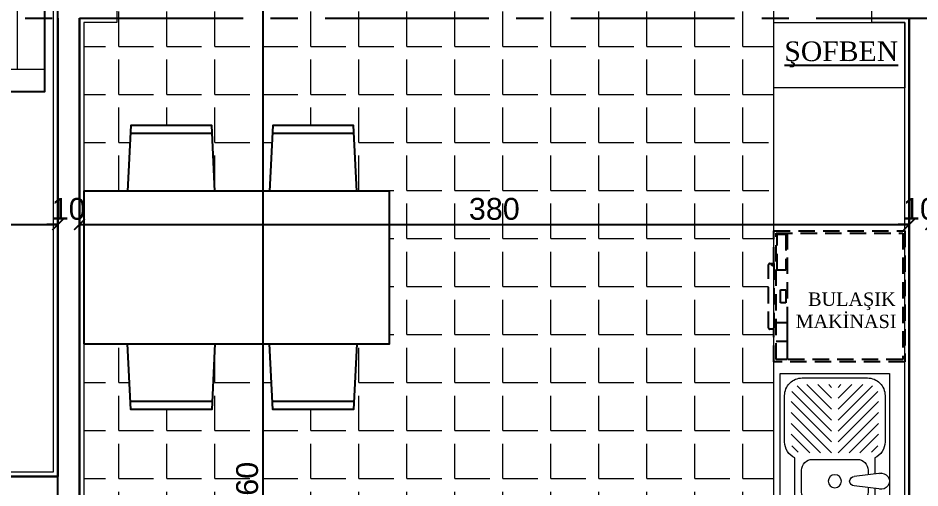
# Model space of a CAD drawing. Header units: millimetres. Extents: x 2778 to 13672, y 1832 to 5175.
# Drawn here: x 5573.4 to 5986.6, y 4194.9 to 4410.2 of the extents above; entities that cross this region are included whole.
import ezdxf

# ---------------------------------------------------------------- set-up
doc = ezdxf.new("R2010")
doc.units = ezdxf.units.MM
for name, pattern in [('CENTER2', [112.5, 75, -12.5, 12.5, -12.5]), ('DASHDOT2', [12.7, 6.35, -3.175, 0, -3.175]), ('HIDDENX2', [0.75, 0.5, -0.25])]:
    doc.linetypes.add(name, pattern=pattern)
for name, color, linetype in [('697D_L00F00_21.65 KOTU_1+1 B$0$4+1$0$7-DCR-FRN', 8, 'Continuous'), ('7-DCR-FRN', 8, 'Continuous'), ('Yazi', 7, 'Continuous')]:
    doc.layers.add(name, color=color, linetype=linetype)
for name, color, linetype, lineweight in [('aks', 251, 'DASHDOT2', 35), ('duvar', 232, 'Continuous', 30), ('sıva iç', 21, 'Continuous', 0), ('z - tarama', 251, 'Continuous', 18), ('ÖLÇÜ İÇ', 7, 'Continuous', 9)]:
    doc.layers.add(name, color=color, linetype=linetype, lineweight=lineweight)
doc.styles.get("Standard").update_dxf_attribs({"font": 'arial.ttf'})
doc.styles.add('Times roman', font='times.ttf')
doc.dimstyles.new('zulay iç ölçü', dxfattribs={"dimtxt": 10, "dimasz": 5, "dimexe": 0.18, "dimexo": 0, "dimgap": 2, "dimtad": 3, "dimdec": 0, "dimzin": 0, "dimdsep": 46, "dimtxsty": 'Standard', "dimblk": 'ARCHTICK', "dimcen": 0.09, "dimse1": 1, "dimse2": 1, "dimadec": 0, "dimazin": 0, "dimtfac": 1, "dimtdec": 0, "dimtix": 1, "dimtofl": 0, "dimtmove": 0, "dimatfit": 3, "dimldrblk": 'ARCHTICK', "dimfxl": 1, "dimtolj": 1, "dimtzin": 0, "dimarcsym": 0})

# ---------------------------------------------------------------- blocks, each defined once
blk = doc.blocks.new('*U38')
at = {"layer": '7-DCR-FRN', "linetype": 'HIDDENX2', "ltscale": 15}
for points in [[(15.5, 0, -0.414214), (15, 0.5), (15, 2, -0.414214), (15.5, 2.5), (44.5, 2.5, -0.414214), (45, 2), (45, 0), (60, 0), (60, -60), (0, -60), (0, 0)], [(45, 0), (15.5, 0, -0.414214), (15, 0.5), (15, 2, -0.414214), (15.5, 2.5), (44.5, 2.5, -0.414214), (45, 2)]]:
    blk.add_lwpolyline(points, format="xyb", close=True, dxfattribs=at)
for points in [[(1, -1), (59, -1), (59, -59), (1, -59)], [(1, -1), (59, -1), (59, -6), (1, -6)], [(1, -1), (18, -1), (18, -6), (1, -6)], [(27, -3), (33, -3), (33, -5.5), (27, -5.5)], [(42, -1.5), (58.5, -1.5), (58.5, -5.5), (42, -5.5)]]:
    blk.add_lwpolyline(points, close=True, dxfattribs=at)
blk.add_lwpolyline([(9.5, -1), (9.5, -6)], dxfattribs=at)
for radius in [0.5, 0.25]:
    blk.add_circle((44.5, 0.5), radius, dxfattribs=at)
blk = doc.blocks.new('*U36')
at = {"layer": '7-DCR-FRN', "linetype": 'Continuous', "lineweight": 5}
for p, q in [((47.01, 46.31), (48.55, 33.93)), ((54.39, 46.31), (52.85, 33.93))]:
    blk.add_line(p, q, dxfattribs=at)
at = {"layer": '7-DCR-FRN', "linetype": 'Continuous', "lineweight": 18}
for p, q in [((63.7, 26.5), (82.2, 45)), ((63.7, 36.5), (72.2, 45)), ((63.7, 31.5), (77.2, 45)), ((64.06, 41.86), (66.84, 44.64)), ((68.7, 26.5), (87.2, 45)), ((73.7, 26.5), (91.85, 44.65)), ((78.7, 26.5), (94.46, 42.26)), ((83.7, 26.5), (95, 37.8)), ((88.7, 26.5), (95, 32.8)), ((93.7, 26.5), (95, 27.8)), ((63.7, 23.5), (82.2, 5)), ((68.7, 23.5), (87.2, 5)), ((73.7, 23.5), (91.85, 5.35)), ((78.7, 23.5), (94.46, 7.74)), ((83.7, 23.5), (95, 12.2)), ((88.7, 23.5), (95, 17.2)), ((93.7, 23.5), (95, 22.2)), ((63.7, 18.5), (77.2, 5)), ((63.7, 13.5), (72.2, 5)), ((64.06, 8.14), (66.84, 5.36))]:
    blk.add_line(p, q, dxfattribs=at)
at = {"layer": '7-DCR-FRN', "linetype": 'Continuous', "lineweight": 18, "flags": 128}
blk.add_lwpolyline([(100, 50), (0, 50), (0, 0), (100, 0)], close=True, dxfattribs=at)
blk.add_lwpolyline([(100, 50), (0, 50), (0, 0), (100, 0)], close=True, dxfattribs=at)
for points in [[(47.39, 43.25), (40.01, 43.25, 0.296358), (32.7, 48), (10, 48, 0.414214), (2, 40), (2, 10, 0.414214), (10, 2), (32.7, 2, 0.296358), (40.01, 6.75), (61.39, 6.75)], [(61.39, 6.75, 0.296358), (68.7, 2), (90, 2, 0.414214), (98, 10), (98, 40, 0.414214), (90, 48), (68.7, 48, 0.296358), (61.39, 43.25), (54.01, 43.25)], [(47.76, 40.25), (45.7, 40.25, 0.414214), (40.7, 35.25), (40.7, 14.75, 0.414214), (45.7, 9.75), (55.7, 9.75)], [(55.7, 9.75, 0.414214), (60.7, 14.75), (60.7, 35.25, 0.414214), (55.7, 40.25), (53.64, 40.25)]]:
    blk.add_lwpolyline(points, format="xyb", dxfattribs=at)
blk.add_lwpolyline([(10, 45, 0.414214), (5, 40), (5, 10, 0.414214), (10, 5), (32.7, 5, 0.414214), (37.7, 10), (37.7, 40, 0.414214), (32.7, 45)], format="xyb", close=True, dxfattribs=at)
at = {"layer": '7-DCR-FRN', "linetype": 'Continuous', "lineweight": 18}
for centre in [(21.35, 25), (50.7, 25)]:
    blk.add_circle(centre, 3, dxfattribs=at)
at = {"layer": '7-DCR-FRN', "linetype": 'Continuous', "lineweight": 5}
for centre, radius, start, end in [((50.7, 46.31), 3.69, 345.7493, 194.2507), ((50.7, 33.93), 2.15, 180, 0)]:
    blk.add_arc(centre, radius, start, end, dxfattribs=at)
blk = doc.blocks.new('*U28')
at = {"layer": '697D_L00F00_21.65 KOTU_1+1 B$0$4+1$0$7-DCR-FRN', "linetype": 'Continuous'}
for p, q in [((-0.8147, 0.614), (-1.1853, 0.614)), ((-0.1647, 0.614), (-0.5353, 0.614)), ((-0.8147, -0.614), (-1.1853, -0.614)), ((-0.1647, -0.614), (-0.5353, -0.614))]:
    blk.add_line(p, q, dxfattribs=at)
for points in [[(-0.8, 0.35), (-0.8147, 0.6507), (-1.1853, 0.6507), (-1.2, 0.35)], [(-0.15, 0.35), (-0.1647, 0.6507), (-0.5353, 0.6507), (-0.55, 0.35)], [(-0.8, -0.35), (-0.8147, -0.6507), (-1.1853, -0.6507), (-1.2, -0.35)], [(-0.15, -0.35), (-0.1647, -0.6507), (-0.5353, -0.6507), (-0.55, -0.35)]]:
    blk.add_lwpolyline(points, dxfattribs=at)
blk.add_lwpolyline([(-1.4, -0.35), (0, -0.35), (0, 0.35), (-1.4, 0.35)], close=True, dxfattribs=at)
blk = doc.blocks.new('*U27')
at = {"layer": '7-DCR-FRN'}
blk.add_lwpolyline([(0, 10), (160, 10), (160, 75), (0, 75)], close=True, dxfattribs=at)
at = {"layer": '7-DCR-FRN', "lineweight": 9, "flags": 128}
blk.add_lwpolyline([(0, 10), (160, 10), (160, 75), (0, 75)], close=True, dxfattribs=at)
blk.add_lwpolyline([(0, 10), (160, 10), (160, 75), (0, 75)], close=True, dxfattribs=at)
for points in [[(10, 55), (10, 75)], [(150, 75), (150, 75), (150, 55), (150, 55)], [(150, 62.5), (10, 62.5)], [(150, 55), (10, 55)], [(15, 55), (15, 10)], [(80, 10), (80, 55)], [(145, 55), (145, 10)]]:
    blk.add_lwpolyline(points, dxfattribs=at)
blk = doc.blocks.new('_ArchTick')
at = {"color": 0, "linetype": 'ByBlock', "const_width": 0.15}
blk.add_lwpolyline([(-0.5, -0.5), (0.5, 0.5)], dxfattribs=at)
blk = doc.blocks.new('*D2616')
at = {"layer": 'Defpoints', "color": 0, "transparency": 16777216}
for p in [(5251.58, 4315.62), (5591.58, 4315.62), (5591.58, 4315.62)]:
    blk.add_point(p, dxfattribs=at)
at = {"layer": 'ÖLÇÜ İÇ', "color": 0, "lineweight": -2, "transparency": 16777216}
blk.add_line((5251.58, 4315.62), (5591.58, 4315.62), dxfattribs=at)
at = {"layer": 'ÖLÇÜ İÇ', "color": 0, "lineweight": -2, "transparency": 16777216, "xscale": 5, "yscale": 5, "zscale": 5, "rotation": 180}
blk.add_blockref('_ArchTick', (5251.58, 4315.62), dxfattribs=at)
at = {"layer": 'ÖLÇÜ İÇ', "color": 0, "lineweight": -2, "transparency": 16777216, "xscale": 5, "yscale": 5, "zscale": 5}
blk.add_blockref('_ArchTick', (5591.58, 4315.62), dxfattribs=at)
at = {"layer": 'ÖLÇÜ İÇ', "color": 0, "transparency": 16777216, "insert": (5421.58, 4322.73), "char_height": 10, "attachment_point": 5}
blk.add_mtext('\\A1;340', dxfattribs=at)
blk = doc.blocks.new('*D2617')
at = {"layer": 'Defpoints', "color": 0, "transparency": 16777216}
for p in [(5591.58, 4315.62), (5601.58, 4315.62), (5601.58, 4315.62)]:
    blk.add_point(p, dxfattribs=at)
at = {"layer": 'ÖLÇÜ İÇ', "color": 0, "lineweight": -2, "transparency": 16777216}
for p, q in [((5591.58, 4315.62), (5586.58, 4315.62)), ((5601.58, 4315.62), (5606.58, 4315.62))]:
    blk.add_line(p, q, dxfattribs=at)
at = {"layer": 'ÖLÇÜ İÇ', "color": 0, "lineweight": -2, "transparency": 16777216, "xscale": 5, "yscale": 5, "zscale": 5}
blk.add_blockref('_ArchTick', (5591.58, 4315.62), dxfattribs=at)
at = {"layer": 'ÖLÇÜ İÇ', "color": 0, "lineweight": -2, "transparency": 16777216, "xscale": 5, "yscale": 5, "zscale": 5, "rotation": 180}
blk.add_blockref('_ArchTick', (5601.58, 4315.62), dxfattribs=at)
at = {"layer": 'ÖLÇÜ İÇ', "color": 0, "transparency": 16777216, "insert": (5596.58, 4322.73), "char_height": 10, "attachment_point": 5}
blk.add_mtext('\\A1;10', dxfattribs=at)
blk = doc.blocks.new('*D2618')
at = {"layer": 'Defpoints', "color": 0, "transparency": 16777216}
for p in [(5601.58, 4315.62), (5981.58, 4315.62), (5981.58, 4315.62)]:
    blk.add_point(p, dxfattribs=at)
at = {"layer": 'ÖLÇÜ İÇ', "color": 0, "lineweight": -2, "transparency": 16777216}
blk.add_line((5601.58, 4315.62), (5981.58, 4315.62), dxfattribs=at)
at = {"layer": 'ÖLÇÜ İÇ', "color": 0, "lineweight": -2, "transparency": 16777216, "xscale": 5, "yscale": 5, "zscale": 5, "rotation": 180}
blk.add_blockref('_ArchTick', (5601.58, 4315.62), dxfattribs=at)
at = {"layer": 'ÖLÇÜ İÇ', "color": 0, "lineweight": -2, "transparency": 16777216, "xscale": 5, "yscale": 5, "zscale": 5}
blk.add_blockref('_ArchTick', (5981.58, 4315.62), dxfattribs=at)
at = {"layer": 'ÖLÇÜ İÇ', "color": 0, "transparency": 16777216, "insert": (5791.58, 4322.73), "char_height": 10, "attachment_point": 5}
blk.add_mtext('\\A1;380', dxfattribs=at)
blk = doc.blocks.new('*D2619')
at = {"layer": 'Defpoints', "color": 0, "transparency": 16777216}
for p in [(5981.58, 4315.62), (5991.58, 4315.62), (5991.58, 4315.62)]:
    blk.add_point(p, dxfattribs=at)
at = {"layer": 'ÖLÇÜ İÇ', "color": 0, "lineweight": -2, "transparency": 16777216}
for p, q in [((5981.58, 4315.62), (5976.58, 4315.62)), ((5991.58, 4315.62), (5996.58, 4315.62))]:
    blk.add_line(p, q, dxfattribs=at)
at = {"layer": 'ÖLÇÜ İÇ', "color": 0, "lineweight": -2, "transparency": 16777216, "xscale": 5, "yscale": 5, "zscale": 5}
blk.add_blockref('_ArchTick', (5981.58, 4315.62), dxfattribs=at)
at = {"layer": 'ÖLÇÜ İÇ', "color": 0, "lineweight": -2, "transparency": 16777216, "xscale": 5, "yscale": 5, "zscale": 5, "rotation": 180}
blk.add_blockref('_ArchTick', (5991.58, 4315.62), dxfattribs=at)
at = {"layer": 'ÖLÇÜ İÇ', "color": 0, "transparency": 16777216, "insert": (5986.58, 4322.73), "char_height": 10, "attachment_point": 5}
blk.add_mtext('\\A1;10', dxfattribs=at)
blk = doc.blocks.new('*D2553')
at = {"layer": 'Defpoints', "color": 0, "transparency": 16777216}
for p in [(5685.49, 4425.23), (5685.49, 3965.23), (5685.49, 3965.23)]:
    blk.add_point(p, dxfattribs=at)
at = {"layer": 'ÖLÇÜ İÇ', "color": 0, "lineweight": -2, "transparency": 16777216}
blk.add_line((5685.49, 4425.23), (5685.49, 3965.23), dxfattribs=at)
at = {"layer": 'ÖLÇÜ İÇ', "color": 0, "lineweight": -2, "transparency": 16777216, "xscale": 5, "yscale": 5, "zscale": 5}
for p, rotation in [((5685.49, 4425.23), 90), ((5685.49, 3965.23), 270)]:
    blk.add_blockref('_ArchTick', p, dxfattribs=dict(at, rotation=rotation))
at = {"layer": 'ÖLÇÜ İÇ', "color": 0, "transparency": 16777216, "insert": (5678.39, 4195.23), "char_height": 10, "attachment_point": 5, "rotation": 90}
blk.add_mtext('\\A1;460', dxfattribs=at)

msp = doc.modelspace()

# ---------------------------------------------------------------- hatches: boundary and pattern name
at = {"layer": 'z - tarama'}
h = msp.add_hatch(dxfattribs=at)
h.set_pattern_fill('ANGLE', color=252, scale=80, style=0)
h.set_pattern_definition([(0, (-1057024.51, 409725.164), (0, 22), [16, -6]), (90, (-1057024.51, 409725.164), (-22, 1e-15), [16, -6])])
h.paths.add_polyline_path([(5734.9, 4015.23), (5698.51, 4015.23, -0.148857), (5714.08, 3967.98, -0.416778), (5714.33, 3968.23), (5719.08, 3968.23), (5719.08, 3967.23), (5734.9, 3967.23)])
h.paths.add_polyline_path([(5768.62, 4029.93), (5791.2, 4029.93), (5791.2, 4028.13), (5789.36, 4028.13), (5789.36, 4027.23), (5795.97, 4027.23), (5795.97, 4028.13), (5794.12, 4028.13), (5794.12, 4029.93), (5803.14, 4029.93), (5803.14, 4028.13), (5801.29, 4028.13), (5801.29, 4027.23), (5824.9, 4027.23), (5919.58, 4027.23), (5919.58, 4060.23), (5618.58, 4060.23), (5618.58, 4015.23), (5627.88, 4015.23), (5627.88, 4052.63, -0.191599), (5686.55, 4029.29), (5686.57, 4029.32), (5688.27, 4027.62, -0.047156), (5698.51, 4015.23), (5734.9, 4015.23), (5734.9, 4027.23), (5770.46, 4027.23), (5770.46, 4028.13), (5768.62, 4028.13)])
h.paths.add_polyline_path([(5672.49, 4015.23), (5618.58, 4015.23), (5618.58, 3967.23), (5621.08, 3967.23), (5621.08, 3967.98, -0.414214), (5621.33, 3968.23), (5625.83, 3968.23, -0.414214), (5626.08, 3967.98), (5626.08, 3967.23), (5627.88, 3967.23), (5628.94, 3968.3), (5627.25, 3969.99)])
h.paths.add_polyline_path([(5627.88, 3967.85), (5627.88, 3967.7, 0.414214), (5628.48, 3968.3), (5628.33, 3968.3, -0.414214)], flags=16)
h.paths.add_polyline_path([(5914.58, 4105.23), (5618.58, 4105.23), (5618.58, 4060.23), (5919.58, 4060.23), (5919.58, 4076.73), (5918.2, 4076.73), (5918.2, 4065.3), (5914.58, 4065.3)])
h.paths.add_polyline_path([(5919.58, 4267.72), (5917.67, 4267.72, -0.414214), (5917.17, 4268.22), (5917.17, 4297.22, -0.414214), (5917.67, 4297.72), (5919.58, 4297.72), (5919.58, 4331.08), (5917.67, 4331.08, -0.414214), (5917.17, 4331.58), (5917.17, 4360.58, -0.414214), (5917.67, 4361.08), (5919.58, 4361.08), (5919.58, 4423.23), (5618.58, 4423.23), (5618.58, 4408.23), (5603.58, 4408.23), (5603.58, 4330.9), (5623.58, 4330.9), (5625.05, 4360.96), (5662.11, 4360.96), (5663.58, 4330.9), (5688.58, 4330.9), (5690.05, 4360.96), (5727.11, 4360.96), (5728.58, 4330.89), (5743.58, 4330.89), (5743.58, 4260.89), (5728.58, 4260.89), (5727.11, 4230.83), (5690.04, 4230.83), (5688.58, 4260.9), (5663.58, 4260.9), (5662.11, 4230.83), (5625.04, 4230.83), (5623.58, 4260.9), (5603.58, 4260.9), (5603.58, 4107.23), (5618.58, 4107.23), (5618.58, 4105.23), (5914.58, 4105.23), (5914.58, 4113.87), (5918.2, 4113.87), (5918.2, 4105.23), (5919.58, 4105.23)])
h.paths.add_polyline_path([(5736.27, 4187.4), (5844.5, 4187.4), (5844.5, 4120.97), (5736.27, 4120.97)], flags=16)
h.paths.add_polyline_path([(5627.99, 3985.45), (5661.55, 4019.01), (5668.26, 4012.29), (5634.7, 3978.73)], flags=9)
h.paths.add_polyline_path([(5735.29, 4166.33), (5796.09, 4166.33), (5796.09, 4180.13), (5735.29, 4180.13)], flags=24)
h.paths.add_polyline_path([(5737.75, 4149.66), (5771.15, 4149.66), (5771.15, 4158.46), (5737.75, 4158.46)], flags=8)
h.paths.add_polyline_path([(5737.01, 4138.38), (5815.12, 4138.38), (5815.12, 4149.98), (5737.01, 4149.98)], flags=8)
h.paths.add_polyline_path([(5737.35, 4121.94), (5832.96, 4121.94), (5832.96, 4133.57), (5737.35, 4133.57)], flags=8)
h.paths.add_polyline_path([(5737.35, 4130.14), (5826.81, 4130.14), (5826.81, 4141.77), (5737.35, 4141.77)], flags=8)

# ---------------------------------------------------------------- linework, layer by layer
at = {"layer": 'aks', "color": 251, "linetype": 'CENTER2', "lineweight": -3}
for points in [[(5591.58, 2140.23), (5591.58, 5100.23)], [(2901.58, 4410.23), (8131.58, 4410.23)]]:
    msp.add_lwpolyline(points, dxfattribs=at)
at = {"layer": 'duvar', "lineweight": 30}
for p, q in [((5591.58, 4200.23), (5591.58, 4410.23)), ((5601.58, 4105.23), (5601.58, 4410.23)), ((5981.58, 3980.23), (5981.58, 4410.23)), ((5591.58, 4200.23), (5251.58, 4200.23))]:
    msp.add_line(p, q, dxfattribs=at)
at = {"layer": 'sıva iç'}
for points in [[(5273.58, 4202.23), (5589.58, 4202.23), (5589.58, 4668.23), (5253.58, 4668.23), (5253.58, 4242.23), (5273.58, 4242.23)], [(5618.58, 3967.23), (5839.58, 3967.23), (5839.58, 3982.23), (5924.58, 3982.23), (5924.58, 4002.23), (5979.58, 4002.23), (5979.58, 4408.23), (5964.58, 4408.23), (5964.58, 4423.23), (5618.58, 4423.23), (5618.58, 4408.23), (5603.58, 4408.23), (5603.58, 4107.23), (5618.58, 4107.23)], [(5979.58, 4378.23), (5919.58, 4378.23), (5919.58, 4408.23), (5979.58, 4408.23)]]:
    msp.add_lwpolyline(points, close=True, dxfattribs=at)
msp.add_lwpolyline([(5734.9, 3967.23), (5734.9, 4027.23), (5919.58, 4027.23), (5919.58, 4062.23), (5919.58, 4062.23), (5919.58, 4423.23)], dxfattribs=at)

# ---------------------------------------------------------------- block references
at = {"xscale": -1, "rotation": 270}
msp.add_blockref('*U36', (5922.58, 4147.3), dxfattribs=at)
at = {"layer": '697D_L00F00_21.65 KOTU_1+1 B$0$4+1$0$7-DCR-FRN', "extrusion": (8.52209e-14, 1.68252e-13, -1), "xscale": -100.0000000000112, "yscale": 100.0000000000112, "zscale": -100.0000000000112, "rotation": 0.003210218837876866}
msp.add_blockref('*U28', (-5743.58, 4295.89, 0), dxfattribs=at)
at = {"layer": '7-DCR-FRN', "rotation": 270}
msp.add_blockref('*U27', (5510.63, 4536.6), dxfattribs=at)
at = {"layer": '7-DCR-FRN', "linetype": 'Continuous', "rotation": 90}
msp.add_blockref('*U38', (5919.67, 4252.72), dxfattribs=at)

# ---------------------------------------------------------------- texts
at = {"layer": 'Yazi', "style": 'Times roman'}
for s, height, p in [('%%UŞOFBEN', 8.996, (5924.45, 4390.51)), ('BULAŞIK', 6.122, (5935.34, 4278.36)), ('MAKİNASI', 6.122, (5929.61, 4268.19))]:
    msp.add_text(s, height=height, dxfattribs=at).set_placement(p)

# ---------------------------------------------------------------- dimensions: what is measured, and where the dimension line sits
at = {"layer": 'ÖLÇÜ İÇ'}
dim = msp.add_linear_dim(base=(5685.49, 3965.23), p1=(5685.49, 4425.23), p2=(5685.49, 3965.23), angle=90, dimstyle='zulay iç ölçü', override={"dimtmove": 1}, dxfattribs=at)
dim.commit()
dim.dimension.update_dxf_attribs({"geometry": '*D2553', "text_midpoint": (5678.39, 4195.23)})
for base, p1, p2, picture, middle in [((5591.58, 4315.62), (5251.58, 4315.62), (5591.58, 4315.62), '*D2616', (5421.58, 4322.73)), ((5601.58, 4315.62), (5591.58, 4315.62), (5601.58, 4315.62), '*D2617', (5596.58, 4322.73)), ((5981.58, 4315.62), (5601.58, 4315.62), (5981.58, 4315.62), '*D2618', (5791.58, 4322.73)), ((5991.58, 4315.62), (5981.58, 4315.62), (5991.58, 4315.62), '*D2619', (5986.58, 4322.73))]:
    dim = msp.add_linear_dim(base=base, p1=p1, p2=p2, dimstyle='zulay iç ölçü', override={"dimtmove": 1}, dxfattribs=at)
    dim.commit()
    dim.dimension.update_dxf_attribs({"geometry": picture, "text_midpoint": middle})

doc.saveas('drawing.dxf')
